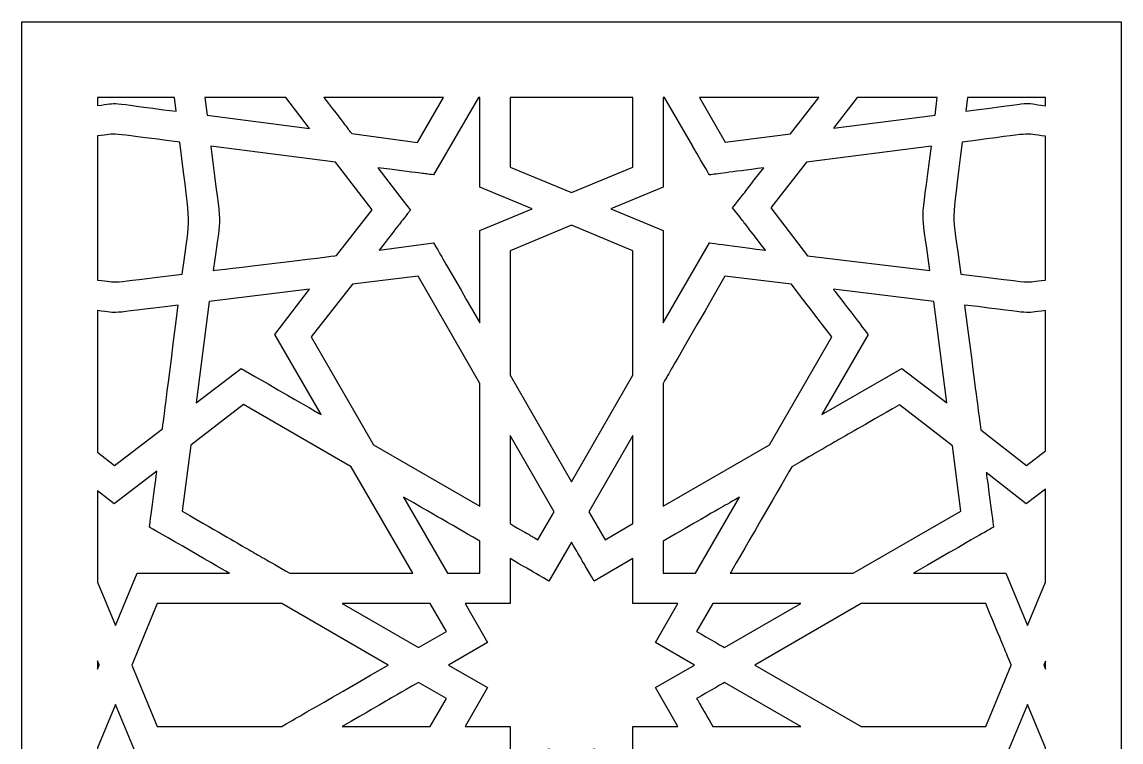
# Model space of a CAD drawing. Header units: millimetres. Extents: x -50 to 50, y -100 to 100.
# Drawn here: x -49.9 to 50.1, y 34.6 to 100.2 of the extents above; entities that cross this region are included whole.
import ezdxf

# ---------------------------------------------------------------- set-up
doc = ezdxf.new("R2010")
doc.units = ezdxf.units.MM
doc.header["$MEASUREMENT"] = 0
doc.layers.add('layer 1', color=7, linetype='Continuous')

msp = doc.modelspace()

# ---------------------------------------------------------------- linework, layer by layer
at = {"layer": 'layer 1', "color": 250}
for points, knots in [([(50.0821, 100.1536), (50.0821, 100.1536), (-49.9181, 100.1536), (-49.9181, 100.1536), (-49.9181, 100.1536), (-49.9181, 100.1536), (-49.9181, -99.8361), (-49.9181, -99.8361), (-49.9181, -99.8361), (-49.9181, -99.8361), (50.0821, -99.8361), (50.0821, -99.8361), (50.0821, -99.8361), (50.0821, -99.8361), (50.0821, 100.1536), (50.0821, 100.1536)], [0, 0, 0, 0, 0.2, 0.2, 0.2, 0.2, 0.4, 0.4, 0.4, 0.4, 0.6, 0.6, 0.6, 0.6, 1, 1, 1, 1]), ([(-43.0513, 93.297), (-43.0513, 93.297), (-36.0404, 93.297), (-36.0404, 93.297), (-36.0404, 93.297), (-36.0404, 93.297), (-35.8892, 92.0267), (-35.8892, 92.0267), (-35.8892, 92.0267), (-42.522, 92.8779), (-40.901, 92.8229), (-43.0513, 92.5488), (-43.0513, 92.5488), (-43.0513, 92.5488), (-43.0513, 93.297), (-43.0513, 93.297)], [0, 0, 0, 0, 0.2, 0.2, 0.2, 0.2, 0.4, 0.4, 0.4, 0.4, 0.6, 0.6, 0.6, 0.6, 1, 1, 1, 1]), ([(-25.9121, 93.297), (-25.9121, 93.297), (-23.7421, 90.4681), (-23.7421, 90.4681), (-23.7421, 90.4681), (-23.7421, 90.4681), (-33.0809, 91.6697), (-33.0809, 91.6697), (-33.0809, 91.6697), (-33.0809, 91.6697), (-33.28, 93.297), (-33.28, 93.297), (-33.28, 93.297), (-33.28, 93.297), (-25.9121, 93.297), (-25.9121, 93.297)], [0, 0, 0, 0, 0.2, 0.2, 0.2, 0.2, 0.4, 0.4, 0.4, 0.4, 0.6, 0.6, 0.6, 0.6, 1, 1, 1, 1]), ([(-11.5605, 93.297), (-11.5605, 93.297), (-13.9227, 89.2045), (-13.9227, 89.2045), (-13.9227, 89.2045), (-13.9227, 89.2045), (-19.9175, 89.9943), (-19.9175, 89.9943), (-19.9175, 89.9943), (-20.4458, 90.6812), (-19.9751, 90.0681), (-22.4511, 93.297), (-22.4511, 93.297), (-22.4511, 93.297), (-11.5605, 93.297), (-11.5605, 93.297)], [0, 0, 0, 0, 0.2, 0.2, 0.2, 0.2, 0.4, 0.4, 0.4, 0.4, 0.6, 0.6, 0.6, 0.6, 1, 1, 1, 1]), ([(-8.2578, 93.297), (-8.2578, 93.297), (-8.2578, 85.1189), (-8.2578, 85.1189), (-8.2578, 85.1189), (-8.2578, 85.1189), (-3.5059, 83.148), (-3.5059, 83.148), (-3.5059, 83.148), (-3.5059, 83.148), (-8.2578, 81.1844), (-8.2578, 81.1844), (-8.2578, 81.1844), (-8.2578, 81.1844), (-8.2578, 72.7795), (-8.2578, 72.7795), (-8.2578, 72.7795), (-12.0957, 79.4318), (-11.2589, 77.9826), (-12.4601, 80.058), (-12.4601, 80.058), (-12.4601, 80.058), (-17.4247, 79.399), (-17.4247, 79.399), (-17.4247, 79.399), (-14.7646, 82.8001), (-16.1051, 81.1022), (-14.5821, 83.0383), (-14.5821, 83.0383), (-14.5821, 83.0383), (-15.2273, 83.8828), (-15.2273, 83.8828), (-15.2273, 83.8828), (-15.2342, 83.8828), (-15.2342, 83.8828), (-15.2342, 83.8828), (-15.2342, 83.8828), (-15.2342, 83.8828), (-17.5482, 86.8973), (-17.5482, 86.8973), (-17.5482, 86.8973), (-12.7092, 86.2764), (-13.7128, 86.4048), (-12.4601, 86.245), (-12.4601, 86.245), (-12.4601, 86.245), (-8.388, 93.297), (-8.388, 93.297), (-8.388, 93.297), (-8.388, 93.297), (-8.2578, 93.297), (-8.2578, 93.297)], [0, 0, 0, 0, 0.07142857, 0.07142857, 0.07142857, 0.07142857, 0.14285714, 0.14285714, 0.14285714, 0.14285714, 0.21428571, 0.21428571, 0.21428571, 0.21428571, 0.28571429, 0.28571429, 0.28571429, 0.28571429, 0.35714286, 0.35714286, 0.35714286, 0.35714286, 0.42857143, 0.42857143, 0.42857143, 0.42857143, 0.5, 0.5, 0.5, 0.5, 0.57142857, 0.57142857, 0.57142857, 0.57142857, 0.64285714, 0.64285714, 0.64285714, 0.64285714, 0.71428571, 0.71428571, 0.71428571, 0.71428571, 0.78571429, 0.78571429, 0.78571429, 0.78571429, 0.85714286, 0.85714286, 0.85714286, 0.85714286, 1, 1, 1, 1]), ([(-5.5111, 93.297), (-5.5111, 93.297), (5.6748, 93.297), (5.6748, 93.297), (5.6748, 93.297), (5.6748, 93.297), (5.6748, 86.9523), (5.6748, 86.9523), (5.6748, 86.9523), (5.6748, 86.9523), (0.0854, 84.6381), (0.0854, 84.6381), (0.0854, 84.6381), (0.0854, 84.6381), (-5.5111, 86.9523), (-5.5111, 86.9523), (-5.5111, 86.9523), (-5.5111, 86.9523), (-5.5111, 93.297), (-5.5111, 93.297)], [0, 0, 0, 0, 0.16666667, 0.16666667, 0.16666667, 0.16666667, 0.33333333, 0.33333333, 0.33333333, 0.33333333, 0.5, 0.5, 0.5, 0.5, 0.66666667, 0.66666667, 0.66666667, 0.66666667, 1, 1, 1, 1]), ([(8.4215, 93.297), (8.4215, 93.297), (8.552, 93.297), (8.552, 93.297), (8.552, 93.297), (8.552, 93.297), (11.1203, 88.8474), (11.1203, 88.8474), (11.1203, 88.8474), (11.1203, 88.8474), (11.1136, 88.8407), (11.1136, 88.8407), (11.1136, 88.8407), (12.2474, 86.8955), (12.6242, 86.245), (12.6242, 86.245), (12.6242, 86.245), (13.3114, 86.3325), (14.3305, 86.4598), (17.5888, 86.8973), (17.5888, 86.8973), (14.7609, 83.2778), (16.2341, 85.1489), (14.7458, 83.258), (14.7458, 83.258), (14.7458, 83.258), (15.3984, 82.4202), (15.3984, 82.4202), (15.3984, 82.4202), (15.3984, 82.4202), (15.3984, 82.4135), (15.3984, 82.4135), (15.3984, 82.4135), (16.171, 81.4063), (15.6736, 82.0554), (17.719, 79.3852), (17.719, 79.3852), (17.611, 79.3994), (12.7311, 80.0368), (12.6242, 80.058), (12.6242, 80.058), (12.6242, 80.058), (8.4215, 72.7795), (8.4215, 72.7795), (8.4215, 72.7795), (8.4215, 72.7795), (8.4215, 81.1844), (8.4215, 81.1844), (8.4215, 81.1844), (8.4215, 81.1844), (3.67, 83.148), (3.67, 83.148), (3.67, 83.148), (3.67, 83.148), (8.4215, 85.1189), (8.4215, 85.1189), (8.4215, 85.1189), (8.4215, 85.1189), (8.4215, 93.297), (8.4215, 93.297)], [0, 0, 0, 0, 0.0625, 0.0625, 0.0625, 0.0625, 0.125, 0.125, 0.125, 0.125, 0.1875, 0.1875, 0.1875, 0.1875, 0.25, 0.25, 0.25, 0.25, 0.3125, 0.3125, 0.3125, 0.3125, 0.375, 0.375, 0.375, 0.375, 0.4375, 0.4375, 0.4375, 0.4375, 0.5, 0.5, 0.5, 0.5, 0.5625, 0.5625, 0.5625, 0.5625, 0.625, 0.625, 0.625, 0.625, 0.6875, 0.6875, 0.6875, 0.6875, 0.75, 0.75, 0.75, 0.75, 0.8125, 0.8125, 0.8125, 0.8125, 0.875, 0.875, 0.875, 0.875, 1, 1, 1, 1]), ([(22.5877, 93.297), (22.5877, 93.297), (20.0057, 89.9873), (20.0057, 89.9873), (20.0057, 89.9873), (20.0057, 89.9873), (14.0727, 89.2253), (14.0727, 89.2253), (14.0727, 89.2253), (14.0727, 89.2253), (11.7246, 93.297), (11.7246, 93.297), (11.7246, 93.297), (11.7246, 93.297), (22.5877, 93.297), (22.5877, 93.297)], [0, 0, 0, 0, 0.2, 0.2, 0.2, 0.2, 0.4, 0.4, 0.4, 0.4, 0.6, 0.6, 0.6, 0.6, 1, 1, 1, 1]), ([(26.0759, 93.297), (26.0759, 93.297), (33.3548, 93.297), (33.3548, 93.297), (33.3548, 93.297), (33.3548, 93.297), (33.1622, 91.6767), (33.1622, 91.6767), (33.1622, 91.6767), (33.1622, 91.6767), (23.9268, 90.4886), (23.9268, 90.4886), (23.9268, 90.4886), (23.9268, 90.4886), (26.0759, 93.297), (26.0759, 93.297)], [0, 0, 0, 0, 0.2, 0.2, 0.2, 0.2, 0.4, 0.4, 0.4, 0.4, 0.6, 0.6, 0.6, 0.6, 1, 1, 1, 1]), ([(43.2153, 92.528), (40.8556, 92.8271), (42.7789, 92.9114), (35.971, 92.0404), (35.971, 92.0404), (35.971, 92.0404), (36.122, 93.297), (36.122, 93.297), (36.122, 93.297), (36.122, 93.297), (43.2153, 93.297), (43.2153, 93.297), (43.2153, 93.297), (43.2153, 93.297), (43.2153, 92.528), (43.2153, 92.528)], [0, 0, 0, 0, 0.2, 0.2, 0.2, 0.2, 0.4, 0.4, 0.4, 0.4, 0.6, 0.6, 0.6, 0.6, 1, 1, 1, 1]), ([(-43.0513, 89.7813), (-41.0651, 90.0363), (-42.5389, 90.1139), (-35.553, 89.2182), (-35.553, 89.2182), (-34.5231, 80.6415), (-34.557, 83.2475), (-35.3332, 77.2086), (-35.3332, 77.2086), (-42.4697, 76.3538), (-40.9412, 76.4237), (-43.0513, 76.6798), (-43.0513, 76.6798), (-43.0513, 76.6798), (-43.0513, 89.7813), (-43.0513, 89.7813)], [0, 0, 0, 0, 0.2, 0.2, 0.2, 0.2, 0.4, 0.4, 0.4, 0.4, 0.6, 0.6, 0.6, 0.6, 1, 1, 1, 1]), ([(43.2153, 76.6798), (41.1078, 76.424), (42.6353, 76.3535), (35.4972, 77.2086), (35.4972, 77.2086), (34.6622, 83.6595), (34.6308, 80.9202), (35.6344, 89.2253), (35.6344, 89.2253), (42.515, 90.1125), (41.002, 90.043), (43.2153, 89.7608), (43.2153, 89.7608), (43.2153, 89.7608), (43.2153, 76.6798), (43.2153, 76.6798)], [0, 0, 0, 0, 0.2, 0.2, 0.2, 0.2, 0.4, 0.4, 0.4, 0.4, 0.6, 0.6, 0.6, 0.6, 1, 1, 1, 1]), ([(-21.3867, 87.3919), (-21.3867, 87.3919), (-18.0566, 83.052), (-18.0566, 83.052), (-18.0566, 83.052), (-18.0566, 83.052), (-21.3045, 78.8977), (-21.3045, 78.8977), (-21.3045, 78.8977), (-21.4537, 78.8762), (-32.3681, 77.5628), (-32.5177, 77.5448), (-32.5177, 77.5448), (-31.7409, 83.6267), (-31.717, 80.2972), (-32.7444, 88.8545), (-32.7444, 88.8545), (-32.7444, 88.8545), (-21.3867, 87.3919), (-21.3867, 87.3919)], [0, 0, 0, 0, 0.16666667, 0.16666667, 0.16666667, 0.16666667, 0.33333333, 0.33333333, 0.33333333, 0.33333333, 0.5, 0.5, 0.5, 0.5, 0.66666667, 0.66666667, 0.66666667, 0.66666667, 1, 1, 1, 1]), ([(32.826, 88.8683), (31.8513, 80.7748), (31.846, 84.0991), (32.6817, 77.5448), (32.6817, 77.5448), (32.6817, 77.5448), (21.5646, 78.8839), (21.5646, 78.8839), (21.5646, 78.8839), (21.5646, 78.8839), (18.2203, 83.2443), (18.2203, 83.2443), (18.2203, 83.2443), (18.2203, 83.2443), (21.4754, 87.4056), (21.4754, 87.4056), (21.4754, 87.4056), (21.4754, 87.4056), (32.826, 88.8683), (32.826, 88.8683)], [0, 0, 0, 0, 0.16666667, 0.16666667, 0.16666667, 0.16666667, 0.33333333, 0.33333333, 0.33333333, 0.33333333, 0.5, 0.5, 0.5, 0.5, 0.66666667, 0.66666667, 0.66666667, 0.66666667, 1, 1, 1, 1]), ([(0.0854, 58.3318), (0.0854, 58.3318), (-5.5111, 68.0209), (-5.5111, 68.0209), (-5.5111, 68.0209), (-5.5111, 68.0209), (-5.5111, 79.344), (-5.5111, 79.344), (-5.5111, 79.344), (-5.5111, 79.344), (0.0854, 81.6649), (0.0854, 81.6649), (0.0854, 81.6649), (0.0854, 81.6649), (5.6748, 79.344), (5.6748, 79.344), (5.6748, 79.344), (5.6748, 79.344), (5.6748, 68.0209), (5.6748, 68.0209), (5.6748, 68.0209), (5.6748, 68.0209), (0.0854, 58.3318), (0.0854, 58.3318)], [0, 0, 0, 0, 0.14285714, 0.14285714, 0.14285714, 0.14285714, 0.28571429, 0.28571429, 0.28571429, 0.28571429, 0.42857143, 0.42857143, 0.42857143, 0.42857143, 0.57142857, 0.57142857, 0.57142857, 0.57142857, 0.71428571, 0.71428571, 0.71428571, 0.71428571, 1, 1, 1, 1]), ([(-8.2578, 56.1001), (-8.2578, 56.1001), (-17.9397, 61.6896), (-17.9397, 61.6896), (-17.9397, 61.6896), (-17.9397, 61.6896), (-23.5978, 71.4954), (-23.5978, 71.4954), (-23.5978, 71.4954), (-23.5978, 71.4954), (-19.8418, 76.302), (-19.8418, 76.302), (-19.8418, 76.302), (-19.8418, 76.302), (-13.8814, 77.023), (-13.8814, 77.023), (-13.8814, 77.023), (-13.8814, 77.023), (-8.2578, 67.2793), (-8.2578, 67.2793), (-8.2578, 67.2793), (-8.2578, 67.2793), (-8.2578, 56.1001), (-8.2578, 56.1001)], [0, 0, 0, 0, 0.14285714, 0.14285714, 0.14285714, 0.14285714, 0.28571429, 0.28571429, 0.28571429, 0.28571429, 0.42857143, 0.42857143, 0.42857143, 0.42857143, 0.57142857, 0.57142857, 0.57142857, 0.57142857, 0.71428571, 0.71428571, 0.71428571, 0.71428571, 1, 1, 1, 1]), ([(8.4215, 56.1001), (8.4215, 56.1001), (8.4215, 67.2793), (8.4215, 67.2793), (8.4215, 67.2793), (9.3991, 68.9854), (8.4392, 67.3206), (14.0455, 77.023), (14.0455, 77.023), (14.0455, 77.023), (20.0882, 76.2953), (20.0882, 76.2953), (20.0882, 76.2953), (21.559, 74.3825), (20.7582, 75.4257), (23.7688, 71.5021), (23.7688, 71.5021), (23.7688, 71.5021), (18.1039, 61.6896), (18.1039, 61.6896), (18.1039, 61.6896), (18.1039, 61.6896), (8.4215, 56.1001), (8.4215, 56.1001)], [0, 0, 0, 0, 0.14285714, 0.14285714, 0.14285714, 0.14285714, 0.28571429, 0.28571429, 0.28571429, 0.28571429, 0.42857143, 0.42857143, 0.42857143, 0.42857143, 0.57142857, 0.57142857, 0.57142857, 0.57142857, 0.71428571, 0.71428571, 0.71428571, 0.71428571, 1, 1, 1, 1]), ([(-32.8816, 74.7363), (-32.8816, 74.7363), (-23.7421, 75.8352), (-23.7421, 75.8352), (-23.7421, 75.8352), (-23.7421, 75.8352), (-26.9008, 71.7151), (-26.9008, 71.7151), (-26.9008, 71.7151), (-26.9008, 71.7151), (-22.6982, 64.4363), (-22.6982, 64.4363), (-22.6982, 64.4363), (-23.4859, 64.885), (-22.4171, 64.2691), (-29.977, 68.6386), (-29.977, 68.6386), (-29.977, 68.6386), (-34.0696, 65.5006), (-34.0696, 65.5006), (-34.0696, 65.5006), (-34.0696, 65.5006), (-32.8816, 74.7363), (-32.8816, 74.7363)], [0, 0, 0, 0, 0.14285714, 0.14285714, 0.14285714, 0.14285714, 0.28571429, 0.28571429, 0.28571429, 0.28571429, 0.42857143, 0.42857143, 0.42857143, 0.42857143, 0.57142857, 0.57142857, 0.57142857, 0.57142857, 0.71428571, 0.71428571, 0.71428571, 0.71428571, 1, 1, 1, 1]), ([(34.2336, 65.5006), (34.2336, 65.5006), (30.141, 68.6386), (30.141, 68.6386), (30.141, 68.6386), (30.141, 68.6386), (22.8625, 64.4363), (22.8625, 64.4363), (22.8625, 64.4363), (22.8625, 64.4363), (27.0648, 71.7151), (27.0648, 71.7151), (27.0648, 71.7151), (26.9469, 71.8697), (24.0305, 75.686), (23.906, 75.8352), (23.906, 75.8352), (23.906, 75.8352), (33.0458, 74.7363), (33.0458, 74.7363), (33.0458, 74.7363), (33.0458, 74.7363), (34.2336, 65.5006), (34.2336, 65.5006)], [0, 0, 0, 0, 0.14285714, 0.14285714, 0.14285714, 0.14285714, 0.28571429, 0.28571429, 0.28571429, 0.28571429, 0.42857143, 0.42857143, 0.42857143, 0.42857143, 0.57142857, 0.57142857, 0.57142857, 0.57142857, 0.71428571, 0.71428571, 0.71428571, 0.71428571, 1, 1, 1, 1]), ([(-43.0513, 73.9055), (-40.8105, 73.6399), (-42.6173, 73.5651), (-35.6971, 74.4001), (-35.6971, 74.4001), (-37.1046, 63.4305), (-36.8545, 65.3853), (-37.1391, 63.1455), (-37.1391, 63.1455), (-37.1391, 63.1455), (-41.5064, 59.7944), (-41.5064, 59.7944), (-41.5064, 59.7944), (-41.5064, 59.7944), (-43.0513, 61.0031), (-43.0513, 61.0031), (-43.0513, 61.0031), (-43.0513, 61.0031), (-43.0513, 73.9055), (-43.0513, 73.9055)], [0, 0, 0, 0, 0.16666667, 0.16666667, 0.16666667, 0.16666667, 0.33333333, 0.33333333, 0.33333333, 0.33333333, 0.5, 0.5, 0.5, 0.5, 0.66666667, 0.66666667, 0.66666667, 0.66666667, 1, 1, 1, 1]), ([(43.2153, 61.1265), (43.2153, 61.1265), (41.4782, 59.7944), (41.4782, 59.7944), (41.4782, 59.7944), (41.4782, 59.7944), (37.3168, 63.0492), (37.3168, 63.0492), (37.3168, 63.0492), (36.9436, 65.9638), (37.2332, 63.7131), (35.8542, 74.4001), (35.8542, 74.4001), (42.7069, 73.5743), (40.9342, 73.6339), (43.2153, 73.9055), (43.2153, 73.9055), (43.2153, 73.9055), (43.2153, 61.1265), (43.2153, 61.1265)], [0, 0, 0, 0, 0.16666667, 0.16666667, 0.16666667, 0.16666667, 0.33333333, 0.33333333, 0.33333333, 0.33333333, 0.5, 0.5, 0.5, 0.5, 0.66666667, 0.66666667, 0.66666667, 0.66666667, 1, 1, 1, 1]), ([(-29.7641, 65.3426), (-29.7641, 65.3426), (-19.9517, 59.6777), (-19.9517, 59.6777), (-19.9517, 59.6777), (-19.9517, 59.6777), (-14.3623, 49.9957), (-14.3623, 49.9957), (-14.3623, 49.9957), (-14.3623, 49.9957), (-25.5412, 49.9957), (-25.5412, 49.9957), (-25.5412, 49.9957), (-29.9335, 52.5254), (-27.8004, 51.2946), (-35.3332, 55.6468), (-35.3332, 55.6468), (-35.3332, 55.6468), (-34.564, 61.662), (-34.564, 61.662), (-34.564, 61.662), (-34.564, 61.662), (-29.7641, 65.3426), (-29.7641, 65.3426)], [0, 0, 0, 0, 0.14285714, 0.14285714, 0.14285714, 0.14285714, 0.28571429, 0.28571429, 0.28571429, 0.28571429, 0.42857143, 0.42857143, 0.42857143, 0.42857143, 0.57142857, 0.57142857, 0.57142857, 0.57142857, 0.71428571, 0.71428571, 0.71428571, 0.71428571, 1, 1, 1, 1]), ([(25.7052, 49.9957), (25.7052, 49.9957), (14.526, 49.9957), (14.526, 49.9957), (14.526, 49.9957), (14.6248, 50.1661), (20.0194, 59.5069), (20.1157, 59.6777), (20.1157, 59.6777), (25.0832, 62.5493), (22.8544, 61.2627), (29.9212, 65.3359), (29.9212, 65.3359), (29.9212, 65.3359), (34.7349, 61.5798), (34.7349, 61.5798), (34.7349, 61.5798), (34.7349, 61.5798), (35.4972, 55.6468), (35.4972, 55.6468), (35.4972, 55.6468), (35.4972, 55.6468), (25.7052, 49.9957), (25.7052, 49.9957)], [0, 0, 0, 0, 0.14285714, 0.14285714, 0.14285714, 0.14285714, 0.28571429, 0.28571429, 0.28571429, 0.28571429, 0.42857143, 0.42857143, 0.42857143, 0.42857143, 0.57142857, 0.57142857, 0.57142857, 0.57142857, 0.71428571, 0.71428571, 0.71428571, 0.71428571, 1, 1, 1, 1]), ([(-1.5007, 55.5851), (-1.5007, 55.5851), (-2.97, 53.0444), (-2.97, 53.0444), (-2.97, 53.0444), (-3.8964, 53.581), (-3.362, 53.2719), (-5.5111, 54.5141), (-5.5111, 54.5141), (-5.5111, 54.5141), (-5.5111, 62.5207), (-5.5111, 62.5207), (-5.5111, 62.5207), (-5.5111, 62.5207), (-1.5007, 55.5851), (-1.5007, 55.5851)], [0, 0, 0, 0, 0.2, 0.2, 0.2, 0.2, 0.4, 0.4, 0.4, 0.4, 0.6, 0.6, 0.6, 0.6, 1, 1, 1, 1]), ([(5.6748, 62.5207), (5.6748, 62.5207), (5.6748, 54.5141), (5.6748, 54.5141), (5.6748, 54.5141), (5.6748, 54.5141), (3.1341, 53.0444), (3.1341, 53.0444), (3.1341, 53.0444), (3.1341, 53.0444), (1.6718, 55.5851), (1.6718, 55.5851), (1.6718, 55.5851), (1.6718, 55.5851), (5.6748, 62.5207), (5.6748, 62.5207)], [0, 0, 0, 0, 0.2, 0.2, 0.2, 0.2, 0.4, 0.4, 0.4, 0.4, 0.6, 0.6, 0.6, 0.6, 1, 1, 1, 1]), ([(-43.0513, 57.5148), (-43.0513, 57.5148), (-41.52, 56.3199), (-41.52, 56.3199), (-41.52, 56.3199), (-41.52, 56.3199), (-37.6472, 59.2931), (-37.6472, 59.2931), (-37.6472, 59.2931), (-37.6485, 59.2826), (-38.3201, 54.2018), (-38.3201, 54.1913), (-38.3201, 54.1913), (-38.296, 54.1793), (-31.0651, 50.013), (-31.0345, 49.9957), (-31.0345, 49.9957), (-31.0345, 49.9957), (-39.4463, 49.9957), (-39.4463, 49.9957), (-39.4463, 49.9957), (-39.4463, 49.9957), (-41.41, 45.2438), (-41.41, 45.2438), (-41.41, 45.2438), (-41.41, 45.2438), (-43.0513, 49.1991), (-43.0513, 49.1991), (-43.0513, 49.1991), (-43.0513, 49.1991), (-43.0513, 57.5148), (-43.0513, 57.5148)], [0, 0, 0, 0, 0.11111111, 0.11111111, 0.11111111, 0.11111111, 0.22222222, 0.22222222, 0.22222222, 0.22222222, 0.33333333, 0.33333333, 0.33333333, 0.33333333, 0.44444444, 0.44444444, 0.44444444, 0.44444444, 0.55555556, 0.55555556, 0.55555556, 0.55555556, 0.66666667, 0.66666667, 0.66666667, 0.66666667, 0.77777778, 0.77777778, 0.77777778, 0.77777778, 1, 1, 1, 1]), ([(43.2153, 49.1991), (43.2153, 49.1991), (41.5742, 45.2438), (41.5742, 45.2438), (41.5742, 45.2438), (41.5742, 45.2438), (39.6102, 49.9957), (39.6102, 49.9957), (39.6102, 49.9957), (39.6102, 49.9957), (31.1986, 49.9957), (31.1986, 49.9957), (31.1986, 49.9957), (38.5445, 54.2354), (37.4315, 53.5961), (38.4842, 54.1913), (38.4842, 54.1913), (38.4842, 54.2244), (37.8305, 59.1224), (37.8248, 59.1626), (37.8248, 59.1626), (37.8248, 59.1626), (41.4641, 56.3199), (41.4641, 56.3199), (41.4641, 56.3199), (41.4641, 56.3199), (43.2153, 57.6658), (43.2153, 57.6658), (43.2153, 57.6658), (43.2153, 57.6658), (43.2153, 49.1991), (43.2153, 49.1991)], [0, 0, 0, 0, 0.11111111, 0.11111111, 0.11111111, 0.11111111, 0.22222222, 0.22222222, 0.22222222, 0.22222222, 0.33333333, 0.33333333, 0.33333333, 0.33333333, 0.44444444, 0.44444444, 0.44444444, 0.44444444, 0.55555556, 0.55555556, 0.55555556, 0.55555556, 0.66666667, 0.66666667, 0.66666667, 0.66666667, 0.77777778, 0.77777778, 0.77777778, 0.77777778, 1, 1, 1, 1]), ([(-8.2578, 52.9276), (-8.2578, 52.9276), (-8.2578, 49.9957), (-8.2578, 49.9957), (-8.2578, 49.9957), (-8.2578, 49.9957), (-11.1898, 49.9957), (-11.1898, 49.9957), (-11.1898, 49.9957), (-11.1898, 49.9957), (-15.193, 56.9309), (-15.193, 56.9309), (-15.193, 56.9309), (-10.2337, 54.0689), (-11.7874, 54.9656), (-8.2578, 52.9276)], [0, 0, 0, 0, 0.2, 0.2, 0.2, 0.2, 0.4, 0.4, 0.4, 0.4, 0.6, 0.6, 0.6, 0.6, 1, 1, 1, 1]), ([(15.3571, 56.9309), (15.3571, 56.9309), (11.3538, 49.9957), (11.3538, 49.9957), (11.3538, 49.9957), (11.3538, 49.9957), (8.4215, 49.9957), (8.4215, 49.9957), (8.4215, 49.9957), (8.4215, 49.9957), (8.4215, 52.9276), (8.4215, 52.9276), (8.4215, 52.9276), (14.6565, 56.5249), (13.2659, 55.7223), (15.3571, 56.9309)], [0, 0, 0, 0, 0.2, 0.2, 0.2, 0.2, 0.4, 0.4, 0.4, 0.4, 0.6, 0.6, 0.6, 0.6, 1, 1, 1, 1]), ([(-1.9678, 49.2951), (-1.9678, 49.2951), (0.0854, 52.8384), (0.0854, 52.8384), (0.0854, 52.8384), (1.1825, 50.9312), (0.7161, 51.7388), (2.1318, 49.2951), (2.1318, 49.2951), (2.1318, 49.2951), (5.6748, 51.3415), (5.6748, 51.3415), (5.6748, 51.3415), (5.6748, 51.3415), (5.6748, 47.249), (5.6748, 47.249), (5.6748, 47.249), (5.6748, 47.249), (9.7674, 47.249), (9.7674, 47.249), (9.7674, 47.249), (9.7674, 47.249), (7.7213, 43.7057), (7.7213, 43.7057), (7.7213, 43.7057), (7.7213, 43.7057), (11.2646, 41.6525), (11.2646, 41.6525), (11.2646, 41.6525), (11.2646, 41.6525), (7.7213, 39.6131), (7.7213, 39.6131), (7.7213, 39.6131), (7.7213, 39.6131), (7.7213, 39.6064), (7.7213, 39.6064), (7.7213, 39.6064), (7.7213, 39.6064), (9.7674, 36.0631), (9.7674, 36.0631), (9.7674, 36.0631), (9.7674, 36.0631), (5.6748, 36.0631), (5.6748, 36.0631), (5.6748, 36.0631), (5.6748, 36.0631), (5.6748, 31.9705), (5.6748, 31.9705), (5.6748, 31.9705), (5.6748, 31.9705), (2.1318, 34.017), (2.1318, 34.017), (2.1318, 34.017), (2.1318, 34.017), (0.0854, 30.4737), (0.0854, 30.4737), (0.0854, 30.4737), (0.0854, 30.4737), (-1.9678, 34.017), (-1.9678, 34.017), (-1.9678, 34.017), (-1.9678, 34.017), (-5.5111, 31.9705), (-5.5111, 31.9705), (-5.5111, 31.9705), (-5.5111, 31.9705), (-5.5111, 36.0631), (-5.5111, 36.0631), (-5.5111, 36.0631), (-5.5111, 36.0631), (-9.6037, 36.0631), (-9.6037, 36.0631), (-9.6037, 36.0631), (-9.6037, 36.0631), (-7.5572, 39.6064), (-7.5572, 39.6064), (-7.5572, 39.6064), (-7.5572, 39.6064), (-11.1005, 41.6525), (-11.1005, 41.6525), (-11.1005, 41.6525), (-11.1005, 41.6525), (-7.5572, 43.7057), (-7.5572, 43.7057), (-7.5572, 43.7057), (-7.5572, 43.7057), (-9.6037, 47.249), (-9.6037, 47.249), (-9.6037, 47.249), (-9.6037, 47.249), (-5.5111, 47.249), (-5.5111, 47.249), (-5.5111, 47.249), (-5.5111, 47.249), (-5.5111, 51.3415), (-5.5111, 51.3415), (-5.5111, 51.3415), (-2.7922, 49.7748), (-4.9004, 50.9905), (-1.9678, 49.2951)], [0, 0, 0, 0, 0.03846154, 0.03846154, 0.03846154, 0.03846154, 0.07692308, 0.07692308, 0.07692308, 0.07692308, 0.11538462, 0.11538462, 0.11538462, 0.11538462, 0.15384615, 0.15384615, 0.15384615, 0.15384615, 0.19230769, 0.19230769, 0.19230769, 0.19230769, 0.23076923, 0.23076923, 0.23076923, 0.23076923, 0.26923077, 0.26923077, 0.26923077, 0.26923077, 0.30769231, 0.30769231, 0.30769231, 0.30769231, 0.34615385, 0.34615385, 0.34615385, 0.34615385, 0.38461538, 0.38461538, 0.38461538, 0.38461538, 0.42307692, 0.42307692, 0.42307692, 0.42307692, 0.46153846, 0.46153846, 0.46153846, 0.46153846, 0.5, 0.5, 0.5, 0.5, 0.53846154, 0.53846154, 0.53846154, 0.53846154, 0.57692308, 0.57692308, 0.57692308, 0.57692308, 0.61538462, 0.61538462, 0.61538462, 0.61538462, 0.65384615, 0.65384615, 0.65384615, 0.65384615, 0.69230769, 0.69230769, 0.69230769, 0.69230769, 0.73076923, 0.73076923, 0.73076923, 0.73076923, 0.76923077, 0.76923077, 0.76923077, 0.76923077, 0.80769231, 0.80769231, 0.80769231, 0.80769231, 0.84615385, 0.84615385, 0.84615385, 0.84615385, 0.88461538, 0.88461538, 0.88461538, 0.88461538, 0.92307692, 0.92307692, 0.92307692, 0.92307692, 1, 1, 1, 1]), ([(-16.5938, 41.6525), (-25.7959, 36.3456), (-23.8833, 37.4495), (-26.2829, 36.0631), (-26.2829, 36.0631), (-26.2829, 36.0631), (-37.6058, 36.0631), (-37.6058, 36.0631), (-37.6058, 36.0631), (-37.6058, 36.0631), (-39.927, 41.6525), (-39.927, 41.6525), (-39.927, 41.6525), (-39.927, 41.6525), (-37.6058, 47.249), (-37.6058, 47.249), (-37.6058, 47.249), (-37.6058, 47.249), (-26.2829, 47.249), (-26.2829, 47.249), (-26.2829, 47.249), (-26.2829, 47.249), (-16.5938, 41.6525), (-16.5938, 41.6525)], [0, 0, 0, 0, 0.14285714, 0.14285714, 0.14285714, 0.14285714, 0.28571429, 0.28571429, 0.28571429, 0.28571429, 0.42857143, 0.42857143, 0.42857143, 0.42857143, 0.57142857, 0.57142857, 0.57142857, 0.57142857, 0.71428571, 0.71428571, 0.71428571, 0.71428571, 1, 1, 1, 1]), ([(-11.3065, 44.7082), (-11.3065, 44.7082), (-13.8472, 43.2389), (-13.8472, 43.2389), (-13.8472, 43.2389), (-13.8472, 43.2389), (-20.7895, 47.249), (-20.7895, 47.249), (-20.7895, 47.249), (-20.7895, 47.249), (-12.7758, 47.249), (-12.7758, 47.249), (-12.7758, 47.249), (-12.7758, 47.249), (-11.3065, 44.7082), (-11.3065, 44.7082)], [0, 0, 0, 0, 0.2, 0.2, 0.2, 0.2, 0.4, 0.4, 0.4, 0.4, 0.6, 0.6, 0.6, 0.6, 1, 1, 1, 1]), ([(11.4702, 44.7082), (11.4702, 44.7082), (12.9399, 47.249), (12.9399, 47.249), (12.9399, 47.249), (12.9399, 47.249), (20.9532, 47.249), (20.9532, 47.249), (20.9532, 47.249), (20.9532, 47.249), (14.0113, 43.2389), (14.0113, 43.2389), (14.0113, 43.2389), (13.819, 43.356), (11.666, 44.5954), (11.4702, 44.7082)], [0, 0, 0, 0, 0.2, 0.2, 0.2, 0.2, 0.4, 0.4, 0.4, 0.4, 0.6, 0.6, 0.6, 0.6, 1, 1, 1, 1]), ([(16.758, 41.6525), (16.758, 41.6525), (26.4467, 47.249), (26.4467, 47.249), (26.4467, 47.249), (26.4467, 47.249), (37.7702, 47.249), (37.7702, 47.249), (37.7702, 47.249), (39.7859, 42.3947), (39.309, 43.5434), (40.0911, 41.6595), (40.0911, 41.6595), (40.0911, 41.6595), (40.0911, 41.6525), (40.0911, 41.6525), (40.0911, 41.6525), (40.0911, 41.6525), (37.7702, 36.0631), (37.7702, 36.0631), (37.7702, 36.0631), (37.7702, 36.0631), (26.4467, 36.0631), (26.4467, 36.0631), (26.4467, 36.0631), (26.4467, 36.0631), (16.758, 41.6525), (16.758, 41.6525)], [0, 0, 0, 0, 0.125, 0.125, 0.125, 0.125, 0.25, 0.25, 0.25, 0.25, 0.375, 0.375, 0.375, 0.375, 0.5, 0.5, 0.5, 0.5, 0.625, 0.625, 0.625, 0.625, 0.75, 0.75, 0.75, 0.75, 1, 1, 1, 1]), ([(-43.0513, 42.0233), (-43.0513, 42.0233), (-42.9002, 41.6595), (-42.9002, 41.6595), (-42.9002, 41.6595), (-42.9002, 41.6595), (-42.9002, 41.6525), (-42.9002, 41.6525), (-42.9002, 41.6525), (-42.9002, 41.6525), (-43.0513, 41.2884), (-43.0513, 41.2884), (-43.0513, 41.2884), (-43.0513, 41.2884), (-43.0513, 42.0233), (-43.0513, 42.0233)], [0, 0, 0, 0, 0.2, 0.2, 0.2, 0.2, 0.4, 0.4, 0.4, 0.4, 0.6, 0.6, 0.6, 0.6, 1, 1, 1, 1]), ([(43.2153, 41.2884), (43.2153, 41.2884), (43.0643, 41.6525), (43.0643, 41.6525), (43.0643, 41.6525), (43.0643, 41.6525), (43.2153, 42.0166), (43.2153, 42.0166), (43.2153, 42.0166), (43.2153, 42.0166), (43.2153, 41.2884), (43.2153, 41.2884)], [0, 0, 0, 0, 0.25, 0.25, 0.25, 0.25, 0.5, 0.5, 0.5, 0.5, 1, 1, 1, 1]), ([(-20.7825, 36.0631), (-15.8481, 38.9167), (-17.4034, 38.0175), (-13.8472, 40.0731), (-13.8472, 40.0731), (-13.8472, 40.0731), (-11.3065, 38.6038), (-11.3065, 38.6038), (-11.3065, 38.6038), (-11.3065, 38.6038), (-12.7758, 36.0631), (-12.7758, 36.0631), (-12.7758, 36.0631), (-12.7758, 36.0631), (-20.7825, 36.0631), (-20.7825, 36.0631)], [0, 0, 0, 0, 0.2, 0.2, 0.2, 0.2, 0.4, 0.4, 0.4, 0.4, 0.6, 0.6, 0.6, 0.6, 1, 1, 1, 1]), ([(12.9399, 36.0631), (11.5041, 38.5466), (11.7793, 38.0711), (11.4702, 38.6038), (11.4702, 38.6038), (11.6621, 38.7142), (13.8194, 39.9599), (14.0113, 40.0664), (14.0113, 40.0664), (14.0113, 40.0664), (20.9532, 36.0631), (20.9532, 36.0631), (20.9532, 36.0631), (20.9532, 36.0631), (12.9399, 36.0631), (12.9399, 36.0631)], [0, 0, 0, 0, 0.2, 0.2, 0.2, 0.2, 0.4, 0.4, 0.4, 0.4, 0.6, 0.6, 0.6, 0.6, 1, 1, 1, 1]), ([(-43.0513, 34.1129), (-43.0513, 34.1129), (-41.41, 38.0683), (-41.41, 38.0683), (-41.41, 38.0683), (-41.41, 38.0683), (-39.4463, 33.3163), (-39.4463, 33.3163), (-39.4463, 33.3163), (-39.4463, 33.3163), (-31.0345, 33.3163), (-31.0345, 33.3163), (-31.0345, 33.3163), (-31.0345, 33.3163), (-38.3201, 29.1141), (-38.3201, 29.1141), (-38.3201, 29.1141), (-38.1437, 27.7813), (-38.2678, 28.7786), (-37.6953, 24.0602), (-37.6953, 24.0602), (-40.1395, 25.9309), (-39.2672, 25.2624), (-41.52, 26.9921), (-41.52, 26.9921), (-41.52, 26.9921), (-43.0513, 25.7972), (-43.0513, 25.7972), (-43.0513, 25.7972), (-43.0513, 25.7972), (-43.0513, 34.1129), (-43.0513, 34.1129)], [0, 0, 0, 0, 0.11111111, 0.11111111, 0.11111111, 0.11111111, 0.22222222, 0.22222222, 0.22222222, 0.22222222, 0.33333333, 0.33333333, 0.33333333, 0.33333333, 0.44444444, 0.44444444, 0.44444444, 0.44444444, 0.55555556, 0.55555556, 0.55555556, 0.55555556, 0.66666667, 0.66666667, 0.66666667, 0.66666667, 0.77777778, 0.77777778, 0.77777778, 0.77777778, 1, 1, 1, 1]), ([(43.2153, 25.6463), (43.2153, 25.6463), (41.4641, 26.9921), (41.4641, 26.9921), (41.4641, 26.9921), (41.4641, 26.9921), (37.8248, 24.1494), (37.8248, 24.1494), (37.8248, 24.1494), (37.8248, 24.1494), (38.4842, 29.1141), (38.4842, 29.1141), (38.4842, 29.1141), (30.9365, 33.4726), (32.0502, 32.8309), (31.1986, 33.3163), (31.1986, 33.3163), (31.1986, 33.3163), (39.6102, 33.3163), (39.6102, 33.3163), (39.6102, 33.3163), (39.6102, 33.3163), (41.5742, 38.0683), (41.5742, 38.0683), (41.5742, 38.0683), (41.5742, 38.0683), (43.2153, 34.1129), (43.2153, 34.1129), (43.2153, 34.1129), (43.2153, 34.1129), (43.2153, 25.6463), (43.2153, 25.6463)], [0, 0, 0, 0, 0.11111111, 0.11111111, 0.11111111, 0.11111111, 0.22222222, 0.22222222, 0.22222222, 0.22222222, 0.33333333, 0.33333333, 0.33333333, 0.33333333, 0.44444444, 0.44444444, 0.44444444, 0.44444444, 0.55555556, 0.55555556, 0.55555556, 0.55555556, 0.66666667, 0.66666667, 0.66666667, 0.66666667, 0.77777778, 0.77777778, 0.77777778, 0.77777778, 1, 1, 1, 1])]:
    msp.add_open_spline(points, degree=3, knots=knots, dxfattribs=at)

doc.saveas('drawing.dxf')
